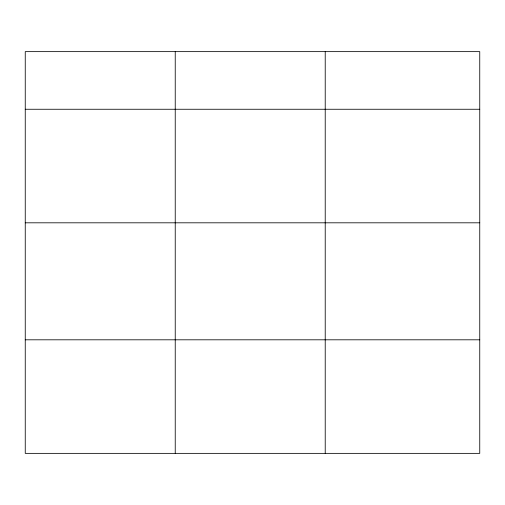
<?xml version="1.0" encoding="UTF-8"?>
<svg xmlns="http://www.w3.org/2000/svg" width="505" height="505" viewBox="0 0 505 505"><rect width="100%" height="100%" fill="white"/><g stroke="black" fill="none" stroke-linecap="round" stroke-linejoin="round"><path stroke-width="0.76" d="M479.75 222.812L479.75 51.636L25.25 51.636L25.25 453.364L479.75 453.364L479.75 222.812L25.25 222.812M25.25 109.257L479.75 109.257M25.25 339.808L479.75 339.808M325.22 51.636L325.22 453.364M175.235 51.636L175.235 453.364"/></g></svg>
